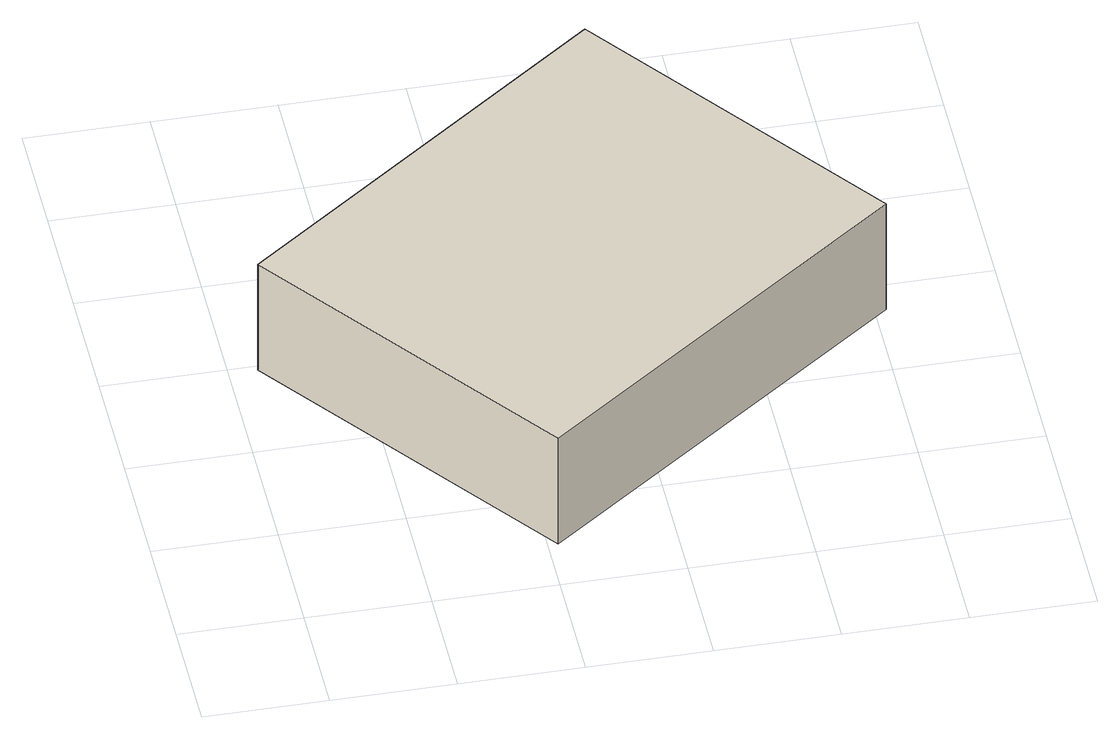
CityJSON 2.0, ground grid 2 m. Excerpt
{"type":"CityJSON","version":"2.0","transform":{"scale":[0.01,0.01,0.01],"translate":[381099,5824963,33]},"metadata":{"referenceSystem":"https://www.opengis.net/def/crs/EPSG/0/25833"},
"CityObjects":{
"building1":{"type":"Building","attributes":{"Gemeindeschluessel":"11000012","BezugspunktDach":"2200","function":"31001_2463","measuredHeight":2.12,"storeysAboveGround":1},"address":[{"country":"Germany","locality":"Berlin","thoroughfareNumber":"65 (1)","thoroughfareName":"Im Saatwinkel"}],"geometry":[{"type":"Solid","lod":"1","boundaries":[[[[0,1,2,3]],[[4,5,6,7]],[[4,7,3,2]],[[5,4,2,1]],[[6,5,1,0]],[[7,6,0,3]]]]}]}
},
"vertices":[
[416,95,253],[1018,542,253],[647,1039,253],[46,590,253],[647,1039,41],[1018,542,41],[416,95,41],[46,590,41]
]}
